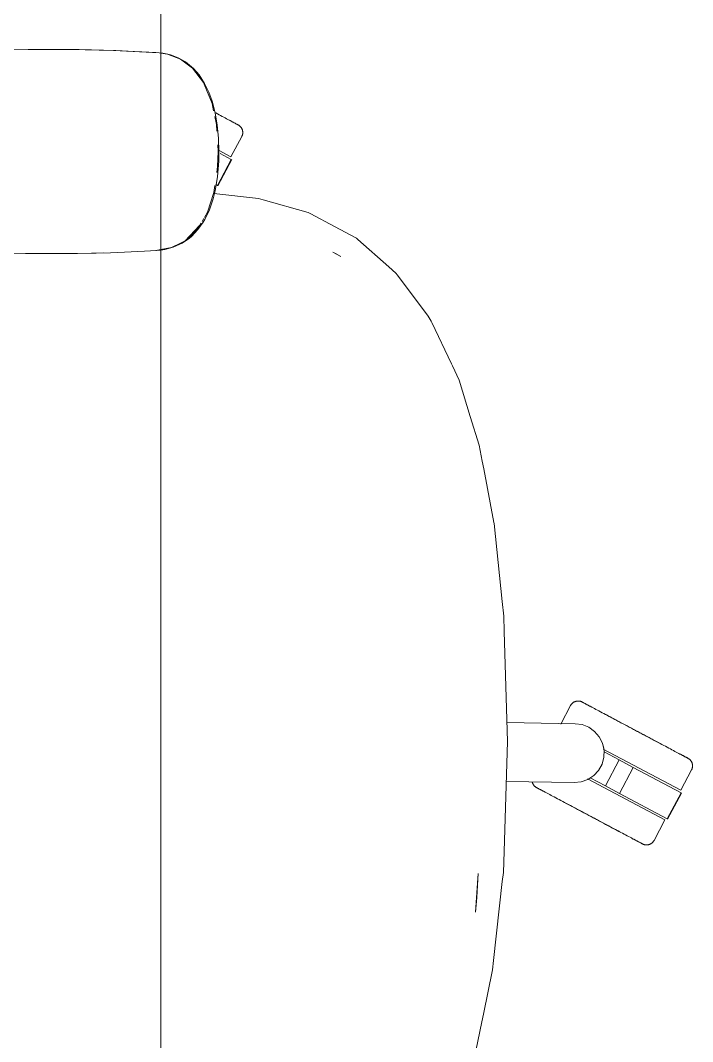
# Model space of a CAD drawing. Header units: millimetres. Extents: x 155927 to 326028, y -36033 to 97293.
# Drawn here: x 171945.6 to 172264.5, y 18156.1 to 18640.6 of the extents above; entities that cross this region are included whole.
import ezdxf

# ---------------------------------------------------------------- set-up
doc = ezdxf.new("R2010")
doc.units = ezdxf.units.MM
doc.header["$MEASUREMENT"] = 0
doc.layers.add('G-IMPT', color=8, linetype='CONTINUOUS', lineweight=9)
doc.layers.add('I-FURN', color=8, linetype='CONTINUOUS', lineweight=9)

msp = doc.modelspace()

# ---------------------------------------------------------------- linework, layer by layer
at = {"layer": 'G-IMPT'}
for p, q in [((171949.34, 18626.83), (171940.92, 18626.66)), ((171949.34, 18626.83), (171960.14, 18626.92)), ((171949.34, 18626.83), (171969.53, 18626.87)), ((171949.34, 18626.83), (171979.36, 18626.71)), ((171979.36, 18626.71), (171960.14, 18626.92)), ((171969.41, 18626.83), (171971.56, 18626.85)), ((171969.53, 18626.87), (171979.36, 18626.71)), ((171969.53, 18626.87), (171990.92, 18626.37)), ((171969.53, 18626.87), (171989.71, 18626.41)), ((171971.56, 18626.85), (171973.47, 18626.78)), ((171979.36, 18626.71), (171990.92, 18626.37)), ((171990.92, 18626.37), (171989.71, 18626.41)), ((171989.71, 18626.41), (172011.5, 18625.32)), ((171989.71, 18626.41), (172009.89, 18625.44)), ((171990.92, 18626.37), (172011.5, 18625.32)), ((172011.5, 18625.32), (172009.89, 18625.44)), ((172011.5, 18625.32), (172013.14, 18625.07)), ((172015.36, 18624.61), (172012.19, 18625.09)), ((172015.54, 18624.63), (172013.14, 18625.07)), ((172015.36, 18624.61), (172021.56, 18622.2)), ((172015.54, 18624.63), (172016.88, 18624.26)), ((172020.53, 18622.86), (172016.88, 18624.26)), ((172020.53, 18622.86), (172023.96, 18620.91)), ((172021.56, 18622.2), (172027.18, 18618.03)), ((172023.96, 18620.91), (172027.7, 18617.83)), ((172027.18, 18618.03), (172032.4, 18611.24)), ((172030.37, 18614.79), (172027.7, 18617.83)), ((172033.02, 18610.74), (172030.37, 18614.79)), ((172032.4, 18611.24), (172034.24, 18606.85)), ((172033.02, 18610.74), (172035.01, 18606.67)), ((172036.57, 18601.22), (172034.24, 18606.85)), ((172036.59, 18602.34), (172035.01, 18606.67)), ((172036.59, 18602.34), (172038.02, 18596.86)), ((172036.57, 18601.22), (172037.28, 18597.76)), ((172037.84, 18595.01), (172038.61, 18591.26)), ((172039.02, 18590.92), (172038.02, 18596.86)), ((172038.61, 18591.26), (172038.8, 18588.06)), ((172039.02, 18590.92), (172039.59, 18584.77)), ((172039.77, 18578.44), (172039.59, 18584.77)), ((172039.16, 18571.27), (172039.39, 18578.44)), ((172039.2, 18581.54), (172039.39, 18578.44)), ((172039.68, 18573.93), (172039.77, 18578.44)), ((172039.68, 18573.93), (172039.1, 18566.61)), ((172039.16, 18571.27), (172038.77, 18568.49)), ((172037.98, 18559.85), (172039.1, 18566.61)), ((172037.43, 18559.01), (172034.4, 18549.62)), ((172037.01, 18555.92), (172037.98, 18559.85)), ((172037.31, 18558.5), (172058.59, 18556.09)), ((172037.9, 18562.3), (172037.43, 18559.01)), ((172037.01, 18555.92), (172035.27, 18550.84)), ((172060.85, 18555.45), (172058.59, 18556.09)), ((172060.85, 18555.45), (172082.2, 18549.45)), ((172034.4, 18549.62), (172032.94, 18547.17)), ((172035.27, 18550.84), (172033.06, 18546.2)), ((172082.2, 18549.45), (172083.31, 18548.85)), ((172083.31, 18548.85), (172094.55, 18542.84)), ((172031.33, 18544.47), (172029.44, 18541.32)), ((172029.81, 18541.37), (172032.26, 18544.83)), ((172032.66, 18546.7), (172031.8, 18545.26)), ((172033.06, 18546.2), (172032.26, 18544.83)), ((172030.64, 18543.4), (172023.73, 18536.01)), ((172029.44, 18541.32), (172023.73, 18536.01)), ((172029.22, 18541.78), (172026.14, 18538.25)), ((172026.95, 18538.33), (172029.81, 18541.37)), ((172030.64, 18543.4), (172029.36, 18541.93)), ((172094.55, 18542.84), (172104.98, 18537.26)), ((172021.5, 18534.91), (172017.24, 18532.81)), ((172022.4, 18534.99), (172018.08, 18533)), ((172021.5, 18534.91), (172023.73, 18536.01)), ((172022.4, 18534.99), (172025.62, 18537.19)), ((172023.73, 18536.01), (172026.14, 18538.25)), ((172026.95, 18538.33), (172025.62, 18537.19)), ((172105.65, 18536.67), (172104.98, 18537.26)), ((172120.44, 18523.65), (172105.65, 18536.67)), ((171947.98, 18530.06), (171935.67, 18530.36)), ((171947.98, 18530.06), (171953.45, 18529.99)), ((171968.17, 18529.98), (171953.45, 18529.99)), ((171972.68, 18530.03), (171968.17, 18529.98)), ((171972.68, 18530.03), (171988.35, 18530.41)), ((171979.4, 18530.21), (171981.62, 18530.21)), ((171984.95, 18530.36), (171981.62, 18530.21)), ((171988.35, 18530.41), (171991.89, 18530.54)), ((172004.45, 18531.15), (171991.89, 18530.54)), ((172004.45, 18531.15), (172010.12, 18531.44)), ((172012.19, 18531.86), (172009.89, 18531.44)), ((172010.12, 18531.44), (172012.19, 18531.69)), ((172017.24, 18532.81), (172012.19, 18531.86)), ((172012.19, 18531.69), (172014.12, 18531.94)), ((172014.12, 18531.94), (172018.08, 18533)), ((172095.39, 18529.82), (172093.79, 18530.6)), ((172097.68, 18528.65), (172093.79, 18530.6)), ((172097.68, 18528.65), (172095.39, 18529.82)), ((172120.44, 18523.65), (172123.7, 18520.78)), ((172124.42, 18519.81), (172123.7, 18520.78)), ((172138.99, 18500.32), (172124.42, 18519.81)), ((172138.99, 18500.32), (172139.45, 18499.55)), ((172139.45, 18499.55), (172140.39, 18497.97)), ((172140.81, 18497.26), (172140.39, 18497.97)), ((172140.81, 18497.26), (172150.08, 18477.62)), ((172150.08, 18477.62), (172150.51, 18476.7)), ((172153.7, 18469.94), (172150.51, 18476.7)), ((172153.7, 18469.94), (172159.02, 18452.67)), ((172159.02, 18452.67), (172163.22, 18439.06)), ((172163.22, 18439.06), (172164.68, 18431.46)), ((172165.38, 18427.79), (172164.68, 18431.46)), ((172165.38, 18427.79), (172170.25, 18402.41)), ((172170.34, 18401.95), (172170.25, 18402.41)), ((172170.34, 18401.95), (172174.16, 18364.96)), ((172174.16, 18364.96), (172174.89, 18357.89)), ((172175.11, 18350.63), (172174.89, 18357.89)), ((172176.73, 18298.47), (172175.11, 18350.63)), ((172175.03, 18246.29), (172176.73, 18298.47)), ((172175.03, 18246.29), (172174.7, 18236.34)), ((172162.82, 18235.81), (172161.57, 18217.53)), ((172162.82, 18235.81), (172162.18, 18224.47)), ((172174.22, 18231.97), (172174.7, 18236.34)), ((172174.22, 18231.97), (172170.09, 18194.53)), ((172161.57, 18217.53), (172162.18, 18224.47)), ((172165.26, 18169.17), (172169.6, 18190.11)), ((172169.6, 18190.11), (172170.09, 18194.53)), ((172165.26, 18169.17), (172164.49, 18165.49)), ((172164.49, 18165.49), (172161.62, 18151.67))]:
    msp.add_line(p, q, dxfattribs=at)
at = {"layer": 'I-FURN'}
for p, q in [((172012.19, 19242.89), (172012.19, 17842.89)), ((172012.19, 17842.89), (172012.19, 19242.89)), ((172038.25, 18596.73), (172038.07, 18596.83)), ((172039.06, 18596.3), (172038.25, 18596.73)), ((172039.85, 18595.88), (172039.06, 18596.3)), ((172040.61, 18595.48), (172039.85, 18595.88)), ((172041.34, 18595.09), (172040.61, 18595.48)), ((172042.05, 18594.71), (172041.34, 18595.09)), ((172042.73, 18594.35), (172042.05, 18594.71)), ((172043.38, 18594.01), (172042.73, 18594.35)), ((172043.99, 18593.68), (172043.38, 18594.01)), ((172044.58, 18593.37), (172043.99, 18593.68)), ((172044.27, 18593.53), (172044.84, 18593.23)), ((172045.13, 18593.08), (172044.58, 18593.37)), ((172044.84, 18593.23), (172045.37, 18592.95)), ((172045.65, 18592.8), (172045.13, 18593.08)), ((172045.37, 18592.95), (172045.87, 18592.68)), ((172046.13, 18592.54), (172045.65, 18592.8)), ((172045.87, 18592.68), (172046.34, 18592.43)), ((172046.57, 18592.31), (172046.13, 18592.54)), ((172046.34, 18592.43), (172046.77, 18592.2)), ((172046.98, 18592.09), (172046.57, 18592.31)), ((172046.77, 18592.2), (172047.16, 18592)), ((172047.36, 18591.89), (172046.98, 18592.09)), ((172047.16, 18592), (172047.52, 18591.81)), ((172047.69, 18591.71), (172047.36, 18591.89)), ((172047.52, 18591.81), (172047.83, 18591.64)), ((172047.99, 18591.55), (172047.69, 18591.71)), ((172047.83, 18591.64), (172048.11, 18591.49)), ((172048.25, 18591.42), (172047.99, 18591.55)), ((172048.11, 18591.49), (172048.35, 18591.36)), ((172048.47, 18591.3), (172048.25, 18591.42)), ((172048.35, 18591.36), (172048.56, 18591.25)), ((172048.65, 18591.2), (172048.47, 18591.3)), ((172048.56, 18591.25), (172048.72, 18591.17)), ((172048.79, 18591.13), (172048.65, 18591.2)), ((172048.72, 18591.17), (172048.84, 18591.1)), ((172048.89, 18591.08), (172048.79, 18591.13)), ((172048.84, 18591.1), (172048.92, 18591.06)), ((172048.95, 18591.04), (172048.89, 18591.08)), ((172048.92, 18591.06), (172048.96, 18591.04)), ((172048.97, 18591.03), (172048.95, 18591.04)), ((172048.96, 18591.04), (172048.97, 18591.03)), ((172048.97, 18591.03), (172049.11, 18590.96)), ((172049.11, 18590.96), (172049.25, 18590.87)), ((172049.25, 18590.87), (172049.38, 18590.78)), ((172049.38, 18590.78), (172049.51, 18590.69)), ((172049.51, 18590.69), (172049.64, 18590.59)), ((172049.64, 18590.59), (172049.76, 18590.48)), ((172049.76, 18590.48), (172049.88, 18590.37)), ((172049.88, 18590.37), (172049.99, 18590.26)), ((172049.99, 18590.26), (172050.1, 18590.14)), ((172050.1, 18590.14), (172050.2, 18590.02)), ((172050.2, 18590.02), (172050.3, 18589.89)), ((172050.3, 18589.89), (172050.4, 18589.76)), ((172050.4, 18589.76), (172050.49, 18589.62)), ((172050.49, 18589.62), (172050.57, 18589.49)), ((172050.57, 18589.49), (172050.65, 18589.34)), ((172050.65, 18589.34), (172050.72, 18589.2)), ((172050.72, 18589.2), (172050.79, 18589.05)), ((172050.79, 18589.05), (172050.85, 18588.9)), ((172050.85, 18588.9), (172050.9, 18588.75)), ((172050.9, 18588.75), (172050.95, 18588.6)), ((172050.95, 18588.6), (172050.99, 18588.44)), ((172050.99, 18588.44), (172051.02, 18588.28)), ((172051.02, 18588.28), (172051.05, 18588.13)), ((172051.05, 18588.13), (172051.08, 18587.97)), ((172051.08, 18587.97), (172051.09, 18587.81)), ((172051.09, 18587.81), (172051.1, 18587.65)), ((172051.1, 18587.65), (172051.11, 18587.48)), ((172051.11, 18587.48), (172051.1, 18587.32)), ((172045.48, 18575.9), (172050.63, 18585.58)), ((172050.65, 18585.62), (172050.63, 18585.58)), ((172050.73, 18585.77), (172050.65, 18585.62)), ((172050.79, 18585.91), (172050.73, 18585.77)), ((172050.85, 18586.06), (172050.79, 18585.91)), ((172050.9, 18586.22), (172050.85, 18586.06)), ((172050.95, 18586.37), (172050.9, 18586.22)), ((172050.99, 18586.53), (172050.95, 18586.37)), ((172051.03, 18586.68), (172050.99, 18586.53)), ((172051.06, 18586.84), (172051.03, 18586.68)), ((172051.08, 18587), (172051.06, 18586.84)), ((172051.09, 18587.16), (172051.08, 18587)), ((172051.1, 18587.32), (172051.09, 18587.16)), ((172039.86, 18578.89), (172045.48, 18575.9)), ((172045.67, 18574.67), (172039.1, 18562.31)), ((172039.27, 18562.22), (172045.84, 18574.58)), ((172040.38, 18577.48), (172045.67, 18574.67)), ((172039.1, 18562.31), (172038.28, 18562.74)), ((172206.85, 18315.97), (172206.95, 18316.1)), ((172206.95, 18316.1), (172207.05, 18316.22)), ((172207.05, 18316.22), (172207.15, 18316.35)), ((172207.15, 18316.35), (172207.26, 18316.46)), ((172207.26, 18316.46), (172207.38, 18316.58)), ((172207.38, 18316.58), (172207.5, 18316.69)), ((172207.5, 18316.69), (172207.62, 18316.79)), ((172207.62, 18316.79), (172207.75, 18316.89)), ((172207.75, 18316.89), (172207.88, 18316.98)), ((172207.88, 18316.98), (172208.01, 18317.07)), ((172208.01, 18317.07), (172208.15, 18317.15)), ((172208.15, 18317.15), (172208.29, 18317.23)), ((172208.29, 18317.23), (172208.44, 18317.3)), ((172208.44, 18317.3), (172208.58, 18317.37)), ((172208.58, 18317.37), (172208.73, 18317.43)), ((172208.73, 18317.43), (172208.88, 18317.48)), ((172208.88, 18317.48), (172209.04, 18317.53)), ((172209.04, 18317.53), (172209.19, 18317.57)), ((172209.19, 18317.57), (172209.35, 18317.61)), ((172209.35, 18317.61), (172209.51, 18317.64)), ((172209.51, 18317.64), (172209.67, 18317.66)), ((172209.67, 18317.66), (172209.83, 18317.68)), ((172209.83, 18317.68), (172209.99, 18317.69)), ((172209.99, 18317.69), (172210.15, 18317.69)), ((172210.15, 18317.69), (172210.31, 18317.69)), ((172210.31, 18317.69), (172210.47, 18317.68)), ((172210.47, 18317.68), (172210.63, 18317.66)), ((172210.63, 18317.66), (172210.79, 18317.64)), ((172210.79, 18317.64), (172210.95, 18317.61)), ((172210.95, 18317.61), (172211.11, 18317.58)), ((172211.11, 18317.58), (172211.27, 18317.54)), ((172211.27, 18317.54), (172211.42, 18317.49)), ((172211.42, 18317.49), (172211.57, 18317.44)), ((172211.57, 18317.44), (172211.72, 18317.38)), ((172211.72, 18317.38), (172211.87, 18317.31)), ((172211.87, 18317.31), (172212.01, 18317.24)), ((172212.01, 18317.24), (172212.05, 18317.22)), ((172212.05, 18317.22), (172212.07, 18317.21)), ((172212.06, 18317.22), (172212.05, 18317.22)), ((172212.1, 18317.19), (172212.06, 18317.22)), ((172212.07, 18317.21), (172212.13, 18317.18)), ((172212.18, 18317.15), (172212.1, 18317.19)), ((172212.13, 18317.18), (172212.23, 18317.12)), ((172212.3, 18317.09), (172212.18, 18317.15)), ((172212.23, 18317.12), (172212.37, 18317.05)), ((172212.47, 18317), (172212.3, 18317.09)), ((172212.37, 18317.05), (172212.55, 18316.95)), ((172212.67, 18316.89), (172212.47, 18317)), ((172212.55, 18316.95), (172212.77, 18316.84)), ((172212.91, 18316.77), (172212.67, 18316.89)), ((172212.77, 18316.84), (172213.03, 18316.7)), ((172213.19, 18316.62), (172212.91, 18316.77)), ((172213.03, 18316.7), (172213.33, 18316.54)), ((172213.51, 18316.45), (172213.19, 18316.62)), ((172213.33, 18316.54), (172213.66, 18316.36)), ((172213.86, 18316.26), (172213.51, 18316.45)), ((172213.66, 18316.36), (172214.04, 18316.17)), ((172214.25, 18316.05), (172213.86, 18316.26)), ((172214.04, 18316.17), (172214.45, 18315.95)), ((172214.68, 18315.82), (172214.25, 18316.05)), ((172206.6, 18315.55), (172201.9, 18306.71)), ((172206.6, 18315.55), (172206.68, 18315.69)), ((172206.68, 18315.69), (172206.76, 18315.83)), ((172206.76, 18315.83), (172206.85, 18315.97)), ((172214.45, 18315.95), (172214.89, 18315.71)), ((172215.15, 18315.57), (172214.68, 18315.82)), ((172214.89, 18315.71), (172215.38, 18315.45)), ((172215.65, 18315.31), (172215.15, 18315.57)), ((172215.38, 18315.45), (172215.89, 18315.18)), ((172216.19, 18315.02), (172215.65, 18315.31)), ((172215.89, 18315.18), (172216.44, 18314.89)), ((172216.75, 18314.72), (172216.19, 18315.02)), ((172216.44, 18314.89), (172217.03, 18314.58)), ((172217.36, 18314.4), (172216.75, 18314.72)), ((172217.99, 18314.06), (172217.36, 18314.4)), ((172218.65, 18313.71), (172217.99, 18314.06)), ((172219.35, 18313.34), (172218.65, 18313.71)), ((172220.07, 18312.96), (172219.35, 18313.34)), ((172220.82, 18312.56), (172220.07, 18312.96)), ((172221.6, 18312.15), (172220.82, 18312.56)), ((172222.4, 18311.72), (172221.6, 18312.15)), ((172223.22, 18311.28), (172222.4, 18311.72)), ((172222.77, 18311.52), (172223.61, 18311.08)), ((172224.07, 18310.83), (172223.22, 18311.28)), ((172176.45, 18307.49), (172208.79, 18306.93)), ((172208.79, 18306.93), (172212.13, 18306.47)), ((172212.13, 18306.47), (172215.26, 18305.21)), ((172223.61, 18311.08), (172224.46, 18310.62)), ((172224.94, 18310.37), (172224.07, 18310.83)), ((172224.46, 18310.62), (172225.34, 18310.15)), ((172225.82, 18309.9), (172224.94, 18310.37)), ((172225.34, 18310.15), (172226.24, 18309.68)), ((172226.73, 18309.42), (172225.82, 18309.9)), ((172226.24, 18309.68), (172227.15, 18309.19)), ((172227.65, 18308.93), (172226.73, 18309.42)), ((172227.15, 18309.19), (172228.08, 18308.7)), ((172228.59, 18308.43), (172227.65, 18308.93)), ((172228.08, 18308.7), (172229.03, 18308.2)), ((172229.54, 18307.92), (172228.59, 18308.43)), ((172229.03, 18308.2), (172229.98, 18307.69)), ((172230.5, 18307.41), (172229.54, 18307.92)), ((172229.98, 18307.69), (172230.95, 18307.17)), ((172231.48, 18306.89), (172230.5, 18307.41)), ((172230.95, 18307.17), (172231.93, 18306.65)), ((172232.46, 18306.37), (172231.48, 18306.89)), ((172231.93, 18306.65), (172232.92, 18306.13)), ((172233.45, 18305.84), (172232.46, 18306.37)), ((172215.26, 18305.21), (172218.01, 18303.25)), ((172218.01, 18303.25), (172220.2, 18300.69)), ((172232.92, 18306.13), (172233.91, 18305.6)), ((172234.45, 18305.31), (172233.45, 18305.84)), ((172233.91, 18305.6), (172234.91, 18305.07)), ((172235.45, 18304.78), (172234.45, 18305.31)), ((172234.91, 18305.07), (172235.91, 18304.53)), ((172236.46, 18304.24), (172235.45, 18304.78)), ((172235.91, 18304.53), (172236.92, 18304)), ((172237.46, 18303.71), (172236.46, 18304.24)), ((172236.92, 18304), (172237.92, 18303.46)), ((172238.47, 18303.18), (172237.46, 18303.71)), ((172237.92, 18303.46), (172238.93, 18302.93)), ((172239.47, 18302.64), (172238.47, 18303.18)), ((172238.93, 18302.93), (172239.93, 18302.4)), ((172240.47, 18302.11), (172239.47, 18302.64)), ((172239.93, 18302.4), (172240.93, 18301.87)), ((172241.46, 18301.58), (172240.47, 18302.11)), ((172240.93, 18301.87), (172241.92, 18301.34)), ((172242.45, 18301.06), (172241.46, 18301.58)), ((172220.2, 18300.69), (172221.71, 18297.67)), ((172221.71, 18297.67), (172222.46, 18294.38)), ((172241.92, 18301.34), (172242.9, 18300.82)), ((172243.43, 18300.54), (172242.45, 18301.06)), ((172242.9, 18300.82), (172243.88, 18300.3)), ((172244.4, 18300.02), (172243.43, 18300.54)), ((172243.88, 18300.3), (172244.84, 18299.79)), ((172245.35, 18299.51), (172244.4, 18300.02)), ((172244.84, 18299.79), (172245.79, 18299.28)), ((172246.3, 18299.01), (172245.35, 18299.51)), ((172245.79, 18299.28), (172246.73, 18298.78)), ((172247.23, 18298.52), (172246.3, 18299.01)), ((172246.73, 18298.78), (172247.65, 18298.29)), ((172248.14, 18298.03), (172247.23, 18298.52)), ((172247.65, 18298.29), (172248.56, 18297.81)), ((172249.04, 18297.55), (172248.14, 18298.03)), ((172249.91, 18297.09), (172249.04, 18297.55)), ((172250.77, 18296.63), (172249.91, 18297.09)), ((172251.61, 18296.19), (172250.77, 18296.63)), ((172222.13, 18294.88), (172258.84, 18275.35)), ((172222.46, 18294.38), (172222.41, 18291.01)), ((172222.53, 18293.53), (172229.68, 18289.73)), ((172252.42, 18295.76), (172251.61, 18296.19)), ((172253.21, 18295.34), (172252.42, 18295.76)), ((172253.97, 18294.93), (172253.21, 18295.34)), ((172254.7, 18294.54), (172253.97, 18294.93)), ((172255.41, 18294.17), (172254.7, 18294.54)), ((172256.09, 18293.81), (172255.41, 18294.17)), ((172256.74, 18293.46), (172256.09, 18293.81)), ((172257.35, 18293.13), (172256.74, 18293.46)), ((172257.94, 18292.82), (172257.35, 18293.13)), ((172257.63, 18292.99), (172258.19, 18292.69)), ((172258.49, 18292.53), (172257.94, 18292.82)), ((172258.19, 18292.69), (172258.73, 18292.4)), ((172259, 18292.26), (172258.49, 18292.53)), ((172258.73, 18292.4), (172259.23, 18292.14)), ((172259.49, 18292), (172259, 18292.26)), ((172259.23, 18292.14), (172259.7, 18291.89)), ((172259.93, 18291.76), (172259.49, 18292)), ((172259.7, 18291.89), (172260.13, 18291.66)), ((172221.54, 18287.75), (172219.92, 18284.79)), ((172222.41, 18291.01), (172221.54, 18287.75)), ((172229.68, 18289.73), (172223.11, 18277.37)), ((172229.68, 18289.73), (172236.32, 18286.2)), ((172260.34, 18291.54), (172259.93, 18291.76)), ((172260.13, 18291.66), (172260.52, 18291.45)), ((172260.72, 18291.35), (172260.34, 18291.54)), ((172260.52, 18291.45), (172260.87, 18291.26)), ((172261.05, 18291.17), (172260.72, 18291.35)), ((172260.87, 18291.26), (172261.19, 18291.09)), ((172261.35, 18291.01), (172261.05, 18291.17)), ((172261.19, 18291.09), (172261.47, 18290.94)), ((172261.61, 18290.87), (172261.35, 18291.01)), ((172261.47, 18290.94), (172261.71, 18290.82)), ((172261.83, 18290.76), (172261.61, 18290.87)), ((172261.71, 18290.82), (172261.91, 18290.71)), ((172262.01, 18290.66), (172261.83, 18290.76)), ((172261.91, 18290.71), (172262.08, 18290.62)), ((172262.15, 18290.58), (172262.01, 18290.66)), ((172262.08, 18290.62), (172262.2, 18290.56)), ((172262.25, 18290.53), (172262.15, 18290.58)), ((172262.2, 18290.56), (172262.28, 18290.51)), ((172262.31, 18290.5), (172262.25, 18290.53)), ((172262.28, 18290.51), (172262.32, 18290.49)), ((172262.33, 18290.49), (172262.31, 18290.5)), ((172262.32, 18290.49), (172262.33, 18290.49)), ((172262.33, 18290.49), (172262.47, 18290.41)), ((172262.47, 18290.41), (172262.61, 18290.33)), ((172262.61, 18290.33), (172262.74, 18290.24)), ((172262.74, 18290.24), (172262.87, 18290.14)), ((172262.87, 18290.14), (172263, 18290.04)), ((172263, 18290.04), (172263.12, 18289.94)), ((172263.12, 18289.94), (172263.24, 18289.83)), ((172263.24, 18289.83), (172263.35, 18289.71)), ((172263.35, 18289.71), (172263.46, 18289.59)), ((172263.46, 18289.59), (172263.56, 18289.47)), ((172263.56, 18289.47), (172263.66, 18289.34)), ((172263.66, 18289.34), (172263.76, 18289.21)), ((172263.76, 18289.21), (172263.85, 18289.08)), ((172263.85, 18289.08), (172263.93, 18288.94)), ((172263.93, 18288.94), (172264.01, 18288.8)), ((172264.01, 18288.8), (172264.08, 18288.65)), ((172264.08, 18288.65), (172264.14, 18288.51)), ((172264.14, 18288.51), (172264.2, 18288.36)), ((172264.2, 18288.36), (172264.26, 18288.21)), ((172264.26, 18288.21), (172264.31, 18288.05)), ((172264.31, 18288.05), (172264.35, 18287.9)), ((172264.35, 18287.9), (172264.38, 18287.74)), ((172264.38, 18287.74), (172264.41, 18287.58)), ((172264.41, 18287.58), (172264.44, 18287.42)), ((172264.44, 18287.42), (172264.45, 18287.26)), ((172264.45, 18287.26), (172264.46, 18287.1)), ((172264.46, 18287.1), (172264.47, 18286.94)), ((172264.47, 18286.94), (172264.46, 18286.78)), ((172217.64, 18282.31), (172214.83, 18280.44)), ((172219.92, 18284.79), (172217.64, 18282.31)), ((172236.32, 18286.2), (172229.75, 18273.84)), ((172236.32, 18286.2), (172259.03, 18274.12)), ((172258.84, 18275.35), (172263.99, 18285.04)), ((172264.01, 18285.08), (172263.99, 18285.04)), ((172264.09, 18285.22), (172264.01, 18285.08)), ((172264.15, 18285.37), (172264.09, 18285.22)), ((172264.21, 18285.52), (172264.15, 18285.37)), ((172264.26, 18285.67), (172264.21, 18285.52)), ((172264.31, 18285.82), (172264.26, 18285.67)), ((172264.35, 18285.98), (172264.31, 18285.82)), ((172264.39, 18286.14), (172264.35, 18285.98)), ((172264.42, 18286.3), (172264.39, 18286.14)), ((172264.44, 18286.46), (172264.42, 18286.3)), ((172264.45, 18286.62), (172264.44, 18286.46)), ((172264.46, 18286.78), (172264.45, 18286.62)), ((172208.3, 18278.95), (172176.11, 18279.51)), ((172188.44, 18279.2), (172188.4, 18279.35)), ((172188.48, 18279.04), (172188.44, 18279.2)), ((172188.53, 18278.89), (172188.48, 18279.04)), ((172188.58, 18278.74), (172188.53, 18278.89)), ((172188.64, 18278.59), (172188.58, 18278.74)), ((172188.71, 18278.44), (172188.64, 18278.59)), ((172188.78, 18278.29), (172188.71, 18278.44)), ((172188.86, 18278.15), (172188.78, 18278.29)), ((172188.94, 18278.02), (172188.86, 18278.15)), ((172189.03, 18277.88), (172188.94, 18278.02)), ((172189.12, 18277.75), (172189.03, 18277.88)), ((172189.22, 18277.62), (172189.12, 18277.75)), ((172189.32, 18277.5), (172189.22, 18277.62)), ((172189.43, 18277.38), (172189.32, 18277.5)), ((172189.55, 18277.27), (172189.43, 18277.38)), ((172189.67, 18277.16), (172189.55, 18277.27)), ((172211.66, 18279.3), (172208.3, 18278.95)), ((172214.83, 18280.44), (172211.66, 18279.3)), ((172214.58, 18280.77), (172251.33, 18261.23)), ((172223.11, 18277.37), (172215.96, 18281.16)), ((172229.75, 18273.84), (172223.11, 18277.37)), ((172189.79, 18277.05), (172189.67, 18277.16)), ((172189.91, 18276.95), (172189.79, 18277.05)), ((172190.04, 18276.86), (172189.91, 18276.95)), ((172190.18, 18276.77), (172190.04, 18276.86)), ((172190.32, 18276.68), (172190.18, 18276.77)), ((172190.46, 18276.6), (172190.32, 18276.68)), ((172190.5, 18276.58), (172190.46, 18276.6)), ((172190.46, 18276.6), (172190.46, 18276.6)), ((172190.46, 18276.6), (172190.48, 18276.59)), ((172190.48, 18276.59), (172190.54, 18276.56)), ((172190.59, 18276.54), (172190.5, 18276.58)), ((172190.54, 18276.56), (172190.64, 18276.51)), ((172190.71, 18276.47), (172190.59, 18276.54)), ((172190.64, 18276.51), (172190.78, 18276.43)), ((172190.87, 18276.38), (172190.71, 18276.47)), ((172190.78, 18276.43), (172190.96, 18276.34)), ((172191.07, 18276.28), (172190.87, 18276.38)), ((172190.96, 18276.34), (172191.18, 18276.22)), ((172191.31, 18276.15), (172191.07, 18276.28)), ((172191.18, 18276.22), (172191.44, 18276.08)), ((172191.59, 18276), (172191.31, 18276.15)), ((172191.44, 18276.08), (172191.73, 18275.93)), ((172191.91, 18275.83), (172191.59, 18276)), ((172191.73, 18275.93), (172192.07, 18275.75)), ((172192.27, 18275.64), (172191.91, 18275.83)), ((172192.07, 18275.75), (172192.44, 18275.55)), ((172192.66, 18275.43), (172192.27, 18275.64)), ((172192.44, 18275.55), (172192.85, 18275.33)), ((172193.09, 18275.21), (172192.66, 18275.43)), ((172192.85, 18275.33), (172193.3, 18275.09)), ((172193.55, 18274.96), (172193.09, 18275.21)), ((172193.3, 18275.09), (172193.78, 18274.84)), ((172194.05, 18274.69), (172193.55, 18274.96)), ((172193.78, 18274.84), (172194.3, 18274.56)), ((172194.59, 18274.41), (172194.05, 18274.69)), ((172194.3, 18274.56), (172194.85, 18274.27)), ((172195.16, 18274.1), (172194.59, 18274.41)), ((172194.85, 18274.27), (172195.43, 18273.96)), ((172195.43, 18273.96), (172196.05, 18273.63)), ((172196.05, 18273.63), (172196.7, 18273.29)), ((172196.7, 18273.29), (172197.37, 18272.93)), ((172197.37, 18272.93), (172198.08, 18272.55)), ((172198.08, 18272.55), (172198.82, 18272.16)), ((172252.46, 18261.76), (172229.75, 18273.84)), ((172259.03, 18274.12), (172252.46, 18261.76)), ((172252.63, 18261.67), (172259.2, 18274.03)), ((172198.82, 18272.16), (172199.58, 18271.75)), ((172199.58, 18271.75), (172200.37, 18271.34)), ((172200.37, 18271.34), (172201.18, 18270.9)), ((172201.18, 18270.9), (172202.01, 18270.46)), ((172202.01, 18270.46), (172202.87, 18270)), ((172202.87, 18270), (172203.75, 18269.54)), ((172203.75, 18269.54), (172204.64, 18269.06)), ((172205.13, 18268.8), (172204.23, 18269.28)), ((172204.64, 18269.06), (172205.56, 18268.58)), ((172206.06, 18268.31), (172205.13, 18268.8)), ((172205.56, 18268.58), (172206.49, 18268.08)), ((172206.99, 18267.81), (172206.06, 18268.31)), ((172206.49, 18268.08), (172207.43, 18267.58)), ((172207.94, 18267.31), (172206.99, 18267.81)), ((172207.43, 18267.58), (172208.39, 18267.07)), ((172208.91, 18266.79), (172207.94, 18267.31)), ((172208.39, 18267.07), (172209.36, 18266.56)), ((172209.88, 18266.28), (172208.91, 18266.79)), ((172209.36, 18266.56), (172210.33, 18266.04)), ((172210.87, 18265.75), (172209.88, 18266.28)), ((172210.33, 18266.04), (172211.32, 18265.51)), ((172211.86, 18265.23), (172210.87, 18265.75)), ((172211.32, 18265.51), (172212.32, 18264.98)), ((172212.85, 18264.7), (172211.86, 18265.23)), ((172212.32, 18264.98), (172213.32, 18264.45)), ((172213.86, 18264.16), (172212.85, 18264.7)), ((172213.32, 18264.45), (172214.32, 18263.92)), ((172214.86, 18263.63), (172213.86, 18264.16)), ((172214.32, 18263.92), (172215.32, 18263.38)), ((172215.87, 18263.09), (172214.86, 18263.63)), ((172215.32, 18263.38), (172216.33, 18262.85)), ((172216.87, 18262.56), (172215.87, 18263.09)), ((172216.33, 18262.85), (172217.33, 18262.31)), ((172217.87, 18262.03), (172216.87, 18262.56)), ((172217.33, 18262.31), (172218.33, 18261.78)), ((172218.87, 18261.5), (172217.87, 18262.03)), ((172218.33, 18261.78), (172219.33, 18261.25)), ((172219.87, 18260.97), (172218.87, 18261.5)), ((172219.33, 18261.25), (172220.32, 18260.73)), ((172220.85, 18260.44), (172219.87, 18260.97)), ((172220.32, 18260.73), (172221.31, 18260.2)), ((172221.83, 18259.92), (172220.85, 18260.44)), ((172221.31, 18260.2), (172222.28, 18259.68)), ((172222.8, 18259.41), (172221.83, 18259.92)), ((172222.28, 18259.68), (172223.24, 18259.17)), ((172223.76, 18258.9), (172222.8, 18259.41)), ((172223.24, 18259.17), (172224.19, 18258.67)), ((172224.7, 18258.4), (172223.76, 18258.9)), ((172224.19, 18258.67), (172225.13, 18258.17)), ((172225.63, 18257.9), (172224.7, 18258.4)), ((172225.13, 18258.17), (172226.06, 18257.68)), ((172226.55, 18257.42), (172225.63, 18257.9)), ((172246.18, 18251.54), (172251.33, 18261.23)), ((172226.06, 18257.68), (172226.96, 18257.2)), ((172227.44, 18256.94), (172226.55, 18257.42)), ((172226.96, 18257.2), (172227.85, 18256.72)), ((172228.32, 18256.47), (172227.44, 18256.94)), ((172227.85, 18256.72), (172228.72, 18256.26)), ((172229.18, 18256.02), (172228.32, 18256.47)), ((172228.72, 18256.26), (172229.56, 18255.81)), ((172230.01, 18255.57), (172229.18, 18256.02)), ((172229.56, 18255.81), (172230.39, 18255.37)), ((172230.39, 18255.37), (172231.19, 18254.95)), ((172231.19, 18254.95), (172231.96, 18254.53)), ((172231.96, 18254.53), (172232.71, 18254.14)), ((172232.71, 18254.14), (172233.44, 18253.75)), ((172233.44, 18253.75), (172234.13, 18253.38)), ((172234.13, 18253.38), (172234.79, 18253.03)), ((172234.79, 18253.03), (172235.43, 18252.69)), ((172235.43, 18252.69), (172236.03, 18252.37)), ((172236.34, 18252.21), (172235.76, 18252.52)), ((172236.03, 18252.37), (172236.6, 18252.07)), ((172236.89, 18251.91), (172236.34, 18252.21)), ((172236.6, 18252.07), (172237.13, 18251.79)), ((172237.41, 18251.64), (172236.89, 18251.91)), ((172237.13, 18251.79), (172237.64, 18251.52)), ((172237.89, 18251.38), (172237.41, 18251.64)), ((172237.64, 18251.52), (172238.1, 18251.27)), ((172238.34, 18251.15), (172237.89, 18251.38)), ((172238.1, 18251.27), (172238.53, 18251.04)), ((172238.75, 18250.93), (172238.34, 18251.15)), ((172238.53, 18251.04), (172238.92, 18250.83)), ((172239.12, 18250.73), (172238.75, 18250.93)), ((172238.92, 18250.83), (172239.28, 18250.65)), ((172239.46, 18250.55), (172239.12, 18250.73)), ((172239.28, 18250.65), (172239.6, 18250.48)), ((172239.75, 18250.39), (172239.46, 18250.55)), ((172239.6, 18250.48), (172239.88, 18250.33)), ((172240.01, 18250.26), (172239.75, 18250.39)), ((172239.88, 18250.33), (172240.12, 18250.2)), ((172240.23, 18250.14), (172240.01, 18250.26)), ((172240.12, 18250.2), (172240.32, 18250.09)), ((172240.41, 18250.04), (172240.23, 18250.14)), ((172240.32, 18250.09), (172240.48, 18250.01)), ((172240.55, 18249.97), (172240.41, 18250.04)), ((172240.48, 18250.01), (172240.6, 18249.94)), ((172240.65, 18249.92), (172240.55, 18249.97)), ((172240.6, 18249.94), (172240.68, 18249.9)), ((172240.71, 18249.88), (172240.65, 18249.92)), ((172240.68, 18249.9), (172240.73, 18249.88)), ((172240.73, 18249.87), (172240.71, 18249.88)), ((172240.73, 18249.88), (172240.73, 18249.87)), ((172240.77, 18249.85), (172240.73, 18249.87)), ((172240.91, 18249.78), (172240.77, 18249.85)), ((172241.06, 18249.72), (172240.91, 18249.78)), ((172241.21, 18249.66), (172241.06, 18249.72)), ((172241.36, 18249.6), (172241.21, 18249.66)), ((172241.52, 18249.56), (172241.36, 18249.6)), ((172241.67, 18249.51), (172241.52, 18249.56)), ((172241.83, 18249.48), (172241.67, 18249.51)), ((172241.99, 18249.45), (172241.83, 18249.48)), ((172242.15, 18249.43), (172241.99, 18249.45)), ((172242.31, 18249.41), (172242.15, 18249.43)), ((172242.47, 18249.4), (172242.31, 18249.41)), ((172242.63, 18249.4), (172242.47, 18249.4)), ((172242.79, 18249.4), (172242.63, 18249.4)), ((172242.95, 18249.41), (172242.79, 18249.4)), ((172243.11, 18249.43), (172242.95, 18249.41)), ((172243.27, 18249.45), (172243.11, 18249.43)), ((172243.43, 18249.48), (172243.27, 18249.45)), ((172243.59, 18249.52), (172243.43, 18249.48)), ((172243.75, 18249.56), (172243.59, 18249.52)), ((172243.9, 18249.61), (172243.75, 18249.56)), ((172244.05, 18249.66), (172243.9, 18249.61)), ((172244.2, 18249.72), (172244.05, 18249.66)), ((172244.35, 18249.79), (172244.2, 18249.72)), ((172244.49, 18249.86), (172244.35, 18249.79)), ((172244.63, 18249.94), (172244.49, 18249.86)), ((172244.77, 18250.02), (172244.63, 18249.94)), ((172244.91, 18250.11), (172244.77, 18250.02)), ((172245.04, 18250.2), (172244.91, 18250.11)), ((172245.16, 18250.3), (172245.04, 18250.2)), ((172245.29, 18250.41), (172245.16, 18250.3)), ((172245.41, 18250.52), (172245.29, 18250.41)), ((172245.52, 18250.63), (172245.41, 18250.52)), ((172245.63, 18250.75), (172245.52, 18250.63)), ((172245.74, 18250.87), (172245.63, 18250.75)), ((172245.84, 18251), (172245.74, 18250.87)), ((172245.93, 18251.13), (172245.84, 18251)), ((172246.02, 18251.26), (172245.93, 18251.13)), ((172246.1, 18251.4), (172246.02, 18251.26)), ((172246.18, 18251.54), (172246.1, 18251.4))]:
    msp.add_line(p, q, dxfattribs=at)
msp.add_arc((172208.73, 18292.94), 13.81, 12.3473, 17.336, dxfattribs=at)
msp.add_open_spline([(172222.06, 18296.58), (172222.17, 18296.16), (172222.24, 18295.72), (172222.3, 18295.29)], degree=3, dxfattribs=at)

doc.saveas('drawing.dxf')
